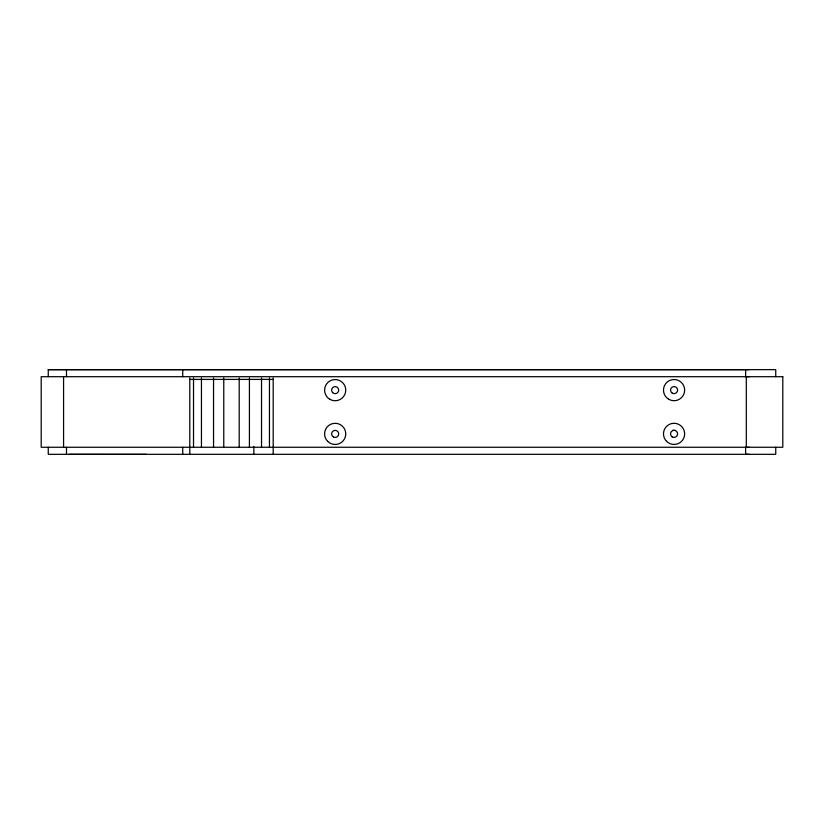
<?xml version="1.0" encoding="UTF-8"?>
<svg xmlns="http://www.w3.org/2000/svg" width="824" height="824" viewBox="0 0 824 824"><rect width="100%" height="100%" fill="white"/><g stroke="black" fill="none" stroke-linecap="round" stroke-linejoin="round"><path stroke-width="1.24" d="M48.256 376.702L48.256 369.646L775.745 369.646L775.745 376.702M48.256 369.646L749.14 369.646M749.14 376.702L745.638 376.702L745.638 369.646M189.788 379.411L273.187 379.411M672.549 430.324L675.114 430.324M749.14 447.257L745.638 447.267L745.638 454.323L749.14 454.323M69.422 454.323L146.373 454.354M775.745 447.257L775.745 454.323L48.256 454.323L48.256 447.257M746.307 376.702L746.307 447.257M273.187 377.989L273.187 454.343M269.458 377.989L269.458 447.298M261.527 377.989L261.527 447.298M253.864 446.618L253.864 454.323M249.415 377.989L249.415 447.298M239.197 377.989L239.197 447.298M223.768 377.989L223.768 447.298M213.55 377.989L213.55 447.298M201.447 377.989L201.447 447.298M193.516 377.989L193.516 447.298M189.788 377.989L189.788 454.354M182.732 369.677L182.732 376.743M182.732 447.298L182.732 454.354M66.497 369.646L66.497 376.702M66.497 447.267L66.497 454.323M63.582 376.702L63.582 447.257M782.8 376.702L41.2 376.702L41.2 447.257L782.8 447.257L782.8 376.702M672.302 436.916A3.533 3.533 0 0 0 677.596 433.857A3.533 3.533 0 0 0 672.302 430.808A3.533 3.533 0 0 0 672.302 436.916M672.302 393.172A3.533 3.533 0 0 0 677.596 390.113A3.533 3.533 0 0 0 672.302 387.064A3.533 3.533 0 0 0 672.302 393.172M666.575 441.345A10.588 10.588 0 0 0 684.291 436.596A10.588 10.588 0 0 0 671.323 423.639A10.588 10.588 0 0 0 666.575 441.345M668.769 399.279A10.588 10.588 0 0 0 684.651 390.113A10.588 10.588 0 0 0 668.769 380.946A10.588 10.588 0 0 0 668.769 399.279M333.401 436.947A3.533 3.533 0 0 0 338.695 433.887A3.533 3.533 0 0 0 333.401 430.839A3.533 3.533 0 0 0 333.401 436.947M332.669 392.636A3.533 3.533 0 0 0 338.571 391.06A3.533 3.533 0 0 0 334.256 386.734A3.533 3.533 0 0 0 332.669 392.636M327.684 441.376A10.588 10.588 0 0 0 345.39 436.627A10.588 10.588 0 0 0 332.433 423.67A10.588 10.588 0 0 0 327.684 441.376M329.878 399.31A10.588 10.588 0 0 0 345.75 390.143A10.588 10.588 0 0 0 329.878 380.976A10.588 10.588 0 0 0 329.878 399.31"/></g></svg>
